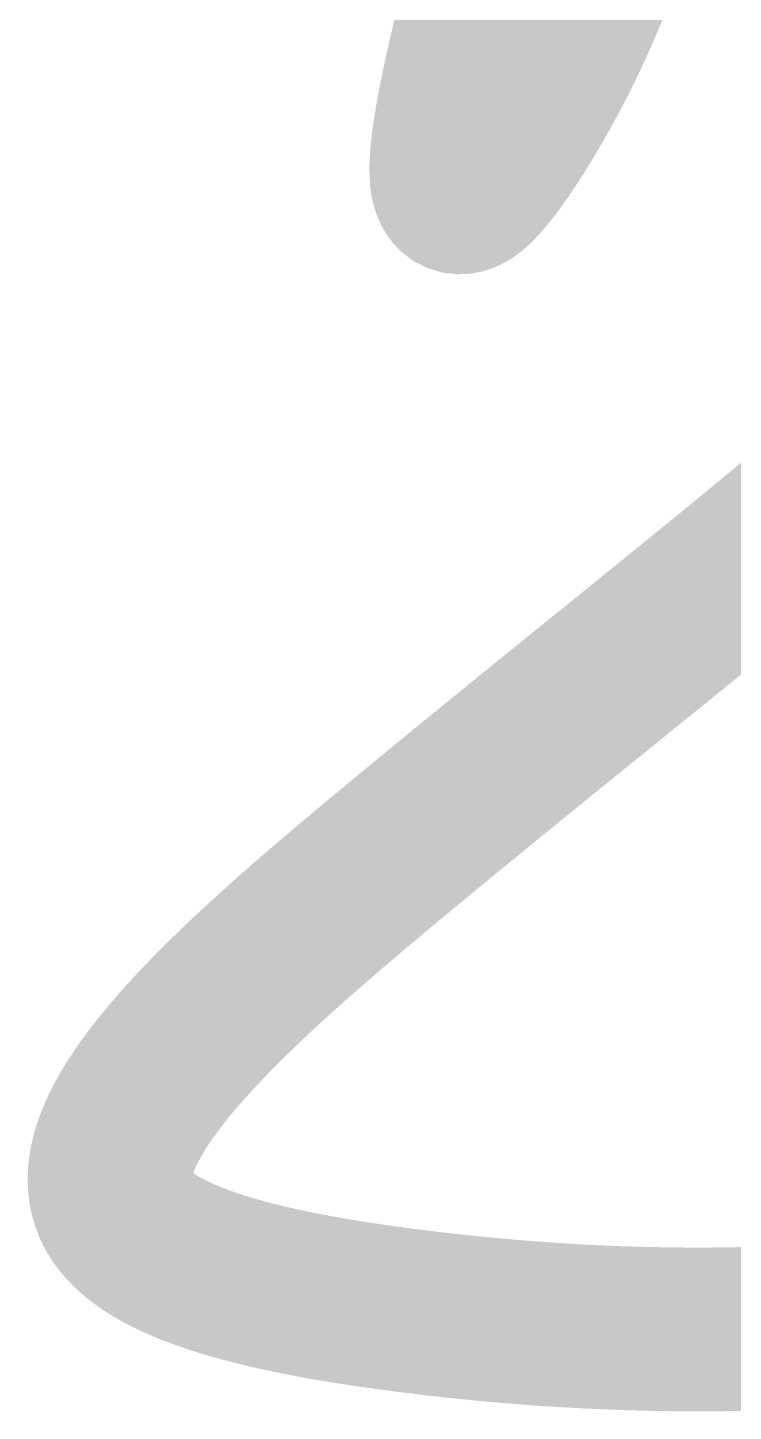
# Model space of a CAD drawing. Header units: millimetres. Extents: x -182770 to 489476, y -561170 to -280028.
# Drawn here: x 350150.4 to 350220.2, y -519491.6 to -519354.8 of the extents above; entities that cross this region are included whole.
import ezdxf
from ezdxf.enums import TextEntityAlignment as Align

# ---------------------------------------------------------------- set-up
doc = ezdxf.new("R2010")
doc.units = ezdxf.units.MM
doc.header["$MEASUREMENT"] = 0
for name, color, linetype, lineweight in [('LC Dim', 8, 'Continuous', 18), ('LC ISO', 153, 'Continuous', 13), ('LC Net thay', 63, 'Continuous', 25), ('LC Text1', 3, 'Continuous', 20)]:
    doc.layers.add(name, color=color, linetype=linetype, lineweight=lineweight)
doc.styles.add('Khungten', font='VHAVAN.TTF', dxfattribs={"width": 0.9, "height": 5000})
doc.styles.add('LC 1', font='VHAVANB.TTF')
doc.styles.add('Title', font='VHBLACK.TTF', dxfattribs={"width": 0.8})

# ---------------------------------------------------------------- blocks, each defined once
blk = doc.blocks.new('a tuan anh')
at = {"layer": 'LC ISO', "const_width": 30}
for points in [[(333.0214395100629, -205.772917023045), (332.4058028596919, -208.0380778420949), (331.8029834869958, -210.2836150057701), (331.2142961599748, -212.5059942093794), (330.6410556466144, -214.7016811482317), (330.0845767148567, -216.8671415176068), (329.5461741327308, -218.9988410128135), (329.0271626681933, -221.0932453291607), (328.5288570892299, -223.1468201619136), (328.052572163826, -225.1560312063957), (327.5996226599527, -227.1173441579012), (327.1713233456103, -229.0272247117246), (326.7689889887697, -230.8821385631454), (326.3939343574166, -232.6785514074872), (326.0474742195365, -234.4129289400444), (325.7309233431006, -236.0817368560965), (325.4455964960798, -237.6814408509526), (325.3150529486156, -238.4542744077189), (325.1928084465035, -239.208506619907), (325.079027335727, -239.9436956994614), (324.973873962299, -240.6593998582684), (324.8775126722176, -241.3551773082581), (324.790107811481, -242.0305862613313), (324.7118237260875, -242.6851849294035), (324.6428247620206, -243.3185315243754), (324.5832752652932, -243.9301842581772), (324.5333395819034, -244.5197013427096), (324.4931820578349, -245.0866409899027), (324.462967039115, -245.6305614116427), (324.4428588717128, -246.1510208198451), (324.4330219016119, -246.6475774264545), (324.4336204748543, -247.1197894433426), (324.4448189374234, -247.5672150824394), (324.4667816353031, -247.9894125556602), (324.4996729144914, -248.3859400749207), (324.5436571209866, -248.7563558521069), (324.5988986008015, -249.1002180991636), (324.6655616999196, -249.4170850279916), (324.7438107643538, -249.7065148504917), (324.8338101400877, -249.9680657785793), (324.9357241731195, -250.2012960241846), (325.049717209462, -250.4057637992082), (325.1759535950841, -250.5810273155512), (325.3145976760134, -250.7266447851434), (325.4658137982333, -250.8421744198859), (325.6297663077421, -250.9271744316939), (325.806619550538, -250.9812030324829), (325.9965378726192, -251.0038184341684), (326.1996856199839, -250.9945788486366), (326.4162271386303, -250.9530424878321), (326.6463267745567, -250.8787675636559), (326.8901488737611, -250.7713122880232), (327.1478577822418, -250.630234872835), (327.419617845997, -250.4550935300067), (327.7055812630133, -250.2454697542125), (328.005573608054, -250.0015710439184), (328.3190652235935, -249.7242857331148), (328.6455085696798, -249.4145364291908), (328.9843561063462, -249.0732457395352), (329.3350602936553, -248.7013362714933), (329.6970735916257, -248.2997306324833), (330.0698484603199, -247.8693514298357), (330.4528373597714, -247.4111212709686), (330.8454927500279, -246.9259627632273), (331.2472670911229, -246.4147985140153), (331.6576128431043, -245.8785511306924), (332.0759824660199, -245.3181432206329), (332.5018284199032, -244.7344973912259), (332.9346031648165, -244.1285362498456), (333.3737591607787, -243.5011824038666), (333.8187488678523, -242.853358460663), (334.7240392554668, -241.4999907120946), (335.6460940080142, -240.0758138631645), (336.5805328058341, -238.5882087728824), (337.5229753292806, -237.0445563002431), (338.4690412586788, -235.4522373043001), (339.4143502743827, -233.8186326440482), (340.3545220567321, -232.1511231784825), (341.285176286081, -230.4570897666417), (342.2019326427544, -228.7439132675354), (343.1004108071211, -227.0189745401876), (343.9762304595206, -225.2896544435935), (344.8251662265538, -223.5631072309043), (345.6456286452303, -221.8426321882289), (346.4382330821245, -220.1283040818525), (347.2036627711495, -218.4200984233757), (347.942600946204, -216.7179907244717), (348.6557308412157, -215.0219564967556), (349.3437356900686, -213.3319712518569), (350.0072987266758, -211.6480105014343), (350.6471031849505, -209.9700497571175), (351.2638322987914, -208.2980645305506), (351.8581693021115, -206.6320303333632), (352.4307974288095, -204.9719226771849)], [(393.2025037568092, -306.9233083620202), (390.7446488253772, -308.9900847080571), (388.2616737483186, -311.0668507387454), (385.7534510365658, -313.1544476231938), (383.2198532009788, -315.2537165305548), (380.6607527524757, -317.3654986299516), (378.0760222019599, -319.4906350905076), (375.4655340602912, -321.6299670813896), (372.8291608384025, -323.7843357717065), (370.1667750471679, -325.9545823306107), (367.4782491975056, -328.1415479272255), (364.7634558002756, -330.3460737306887), (362.0222673664102, -332.5690009101236), (359.2545564067696, -334.8111706346972), (356.4601954322861, -337.0734240735183), (353.6390569538344, -339.3566023957392), (350.7910134823178, -341.6615467704833), (347.9159375286254, -343.9890983668884), (345.0137016036606, -346.3400983540923), (342.084178218327, -348.7153879012185), (339.127239883499, -351.1158081774192), (336.1427591100801, -353.5422003518179), (333.1306084089738, -355.9954055935523), (330.0906602910691, -358.4762650717748), (327.0227872672549, -360.9856199555798), (323.9268618484493, -363.5243114141485), (320.8027565455413, -366.09318061659), (317.6503438694199, -368.6930687320419), (314.4695800276822, -371.3247817176016), (311.2654507802799, -373.987009546574), (308.0507421531656, -376.6751605411991), (304.8389116844482, -379.3843605116999), (301.6434169122076, -382.1097352682846), (298.4777153745381, -384.8464106212195), (295.3552646095341, -387.5895123807422), (292.2895221552899, -390.3341663570609), (289.2939455498854, -393.075498360442), (287.8266749211616, -394.4433954379638), (286.3819923314441, -395.8086342010938), (284.9615799729654, -397.1706053760863), (283.5671200380166, -398.5286996892537), (282.2002947188448, -399.8823078668502), (280.8627862077265, -401.230820635159), (279.5562766969088, -402.5736287204782), (278.2824483786535, -403.9101228490617), (277.0429834452225, -405.2396937471931), (275.8395640889066, -406.5617321411701), (274.6738725019095, -407.8756287572614), (273.5475908765511, -409.180774321736), (272.4624014050496, -410.4765595608915), (271.4199862796959, -411.7623752009822), (270.4220276927372, -413.0376119683206), (269.4702078364353, -414.3016605891607), (268.566208903052, -415.5539117897861), (267.7117130848637, -416.7937562964944), (266.9084025741031, -418.0205848355399), (266.157959563061, -419.233788133206), (265.4620662439847, -420.4327569157904), (264.8224048091361, -421.6168819095474), (264.2406574507768, -422.7855538407748), (263.7185063611687, -423.938163435756), (263.2576337325736, -425.0741014207597), (262.8597217572533, -426.1927585220546), (262.5264526274696, -427.2935254659387), (262.2595085354842, -428.3757929786807), (262.060571673559, -429.4389517865638), (261.9313242339704, -430.4823926158715), (261.8734484089509, -431.5055061928724), (261.8886263907771, -432.5076832438644), (261.9785403717106, -433.4883144951018), (262.0520490469207, -433.9703600477806), (262.1448725440132, -434.4467906728823), (262.2572211369989, -434.9175302111835), (262.3893050999322, -435.3825025034748), (262.5413347068534, -435.8416313905327), (262.7135202317731, -436.2948407131626), (262.906071948717, -436.7420543121261), (263.1192001317395, -437.1831960282288), (263.3531150548661, -437.618189702247), (263.6080144770822, -438.0469622936507), (263.8838364423718, -438.4695054821495), (264.1802740088024, -438.8858719971322), (264.4970106683177, -439.2961169518094), (264.8337299128616, -439.7002954594645), (265.190115234378, -440.0984626333229), (265.5658501248108, -440.4906735866389), (266.3741025802883, -441.2574472845881), (267.2559552148741, -442.0010574592598), (268.2088759641483, -442.7219450166158), (269.2303327637201, -443.4205508625746), (270.317793549184, -444.0973159031128), (271.4687262561347, -444.7526810441777), (272.6805988201813, -445.387087191717), (273.9508791768894, -446.0009752516635), (275.2770352618827, -446.5947861299792), (276.6565350107267, -447.1689607326116), (278.086846359045, -447.7239399655082), (279.5654372424324, -448.260164734631), (281.0897755964688, -448.7780759459129), (282.657329356749, -449.2781145052868), (284.2655664588965, -449.7607213187439), (285.9119548384624, -450.2263372922025), (287.5939624310704, -450.6754033316101), (289.3090571723296, -451.1083603429288), (291.0547069977911, -451.5256492321059), (292.828379843093, -451.927710905089), (294.6275436438154, -452.3149862678256), (296.4496663355385, -452.687916226263), (298.2922158539004, -453.0469416863634), (300.1526601344376, -453.3925035540451), (302.0284671127883, -453.7250427352847), (305.8160409052798, -454.3528166621982), (309.6346807161171, -454.9337907146983), (313.4641300300718, -455.4714921403793), (317.2841330417432, -455.9694480808976), (321.0785211215552, -456.4305759000272), (324.8448279140866, -456.8557486782956), (328.5834552637243, -457.2454115809815), (332.2948050147825, -457.6000097733631), (335.9792790116335, -457.9199884207046), (339.6372790986206, -458.2057926882844), (343.2692071200872, -458.4578677413811), (346.8754649203911, -458.676658745273), (350.4564543439046, -458.8626108652097), (354.012577234942, -459.0161692664988), (357.5442354378756, -459.1377791143896), (361.0518307970488, -459.2278855741606), (364.5357651568193, -459.2869338110759), (367.9964403615304, -459.3153689904284), (371.4342582555255, -459.3136362774821), (374.8496206831769, -459.2821808375302), (378.2429294888279, -459.2214478358073), (381.6145865168073, -459.1318824376212), (384.964993611502, -459.0139298082213), (388.2945526172407, -458.868035112886), (391.6036653783813, -458.6946435169084)]]:
    blk.add_lwpolyline(points, dxfattribs=at)
blk = doc.blocks.new('lcdi fix')
at = {"layer": 'LC Dim', "xscale": 1.08, "yscale": 1.08, "zscale": 1.08}
blk.add_blockref('a tuan anh', (39082.06014181067, 1556.620480167468), dxfattribs=at)
at = {"color": 7, "style": 'Khungten', "width": 0.8}
for tag, p in [('REVISION', (39498.75271332351, -10746.30395446718)), ('NGAYHT', (39546.07422497955, -11609.37091637403))]:
    blk.add_attdef(tag, text='', height=199.998925739526, dxfattribs=at).set_placement(p, align=Align.CENTER)
at = {"layer": 'LC Text1', "color": 3, "style": 'LC 1', "width": 1.834005631990714}
for tag, p, p2 in [('TENBANVE1', (36912.65773373929, -8885.760238945484), (40339.14503431407, -8885.760238945484)), ('TENBANVE2', (36912.65773373929, -9562.465564332902), (40339.14503431407, -9562.465564332902))]:
    blk.add_attdef(tag, text='', height=249.9999935159642, dxfattribs=at).set_placement(p, p2, align=Align.FIT)
at = {"layer": 'LC Text1', "style": 'Title', "width": 0.7}
blk.add_attdef('SOBANVE', text='', height=249.9999935159641, dxfattribs=at).set_placement((39561.98232412425, -13896.18071823567), align=Align.CENTER)

msp = doc.modelspace()

# ---------------------------------------------------------------- block references
at = {"layer": 'LC Net thay', "xscale": 0.5000000000000013, "yscale": 0.5000000000000013, "zscale": 0.5000000000000013}
msp.add_blockref('lcdi fix', (330476.1092231635, -520013.8014171073), dxfattribs=at)

doc.saveas('drawing.dxf')
